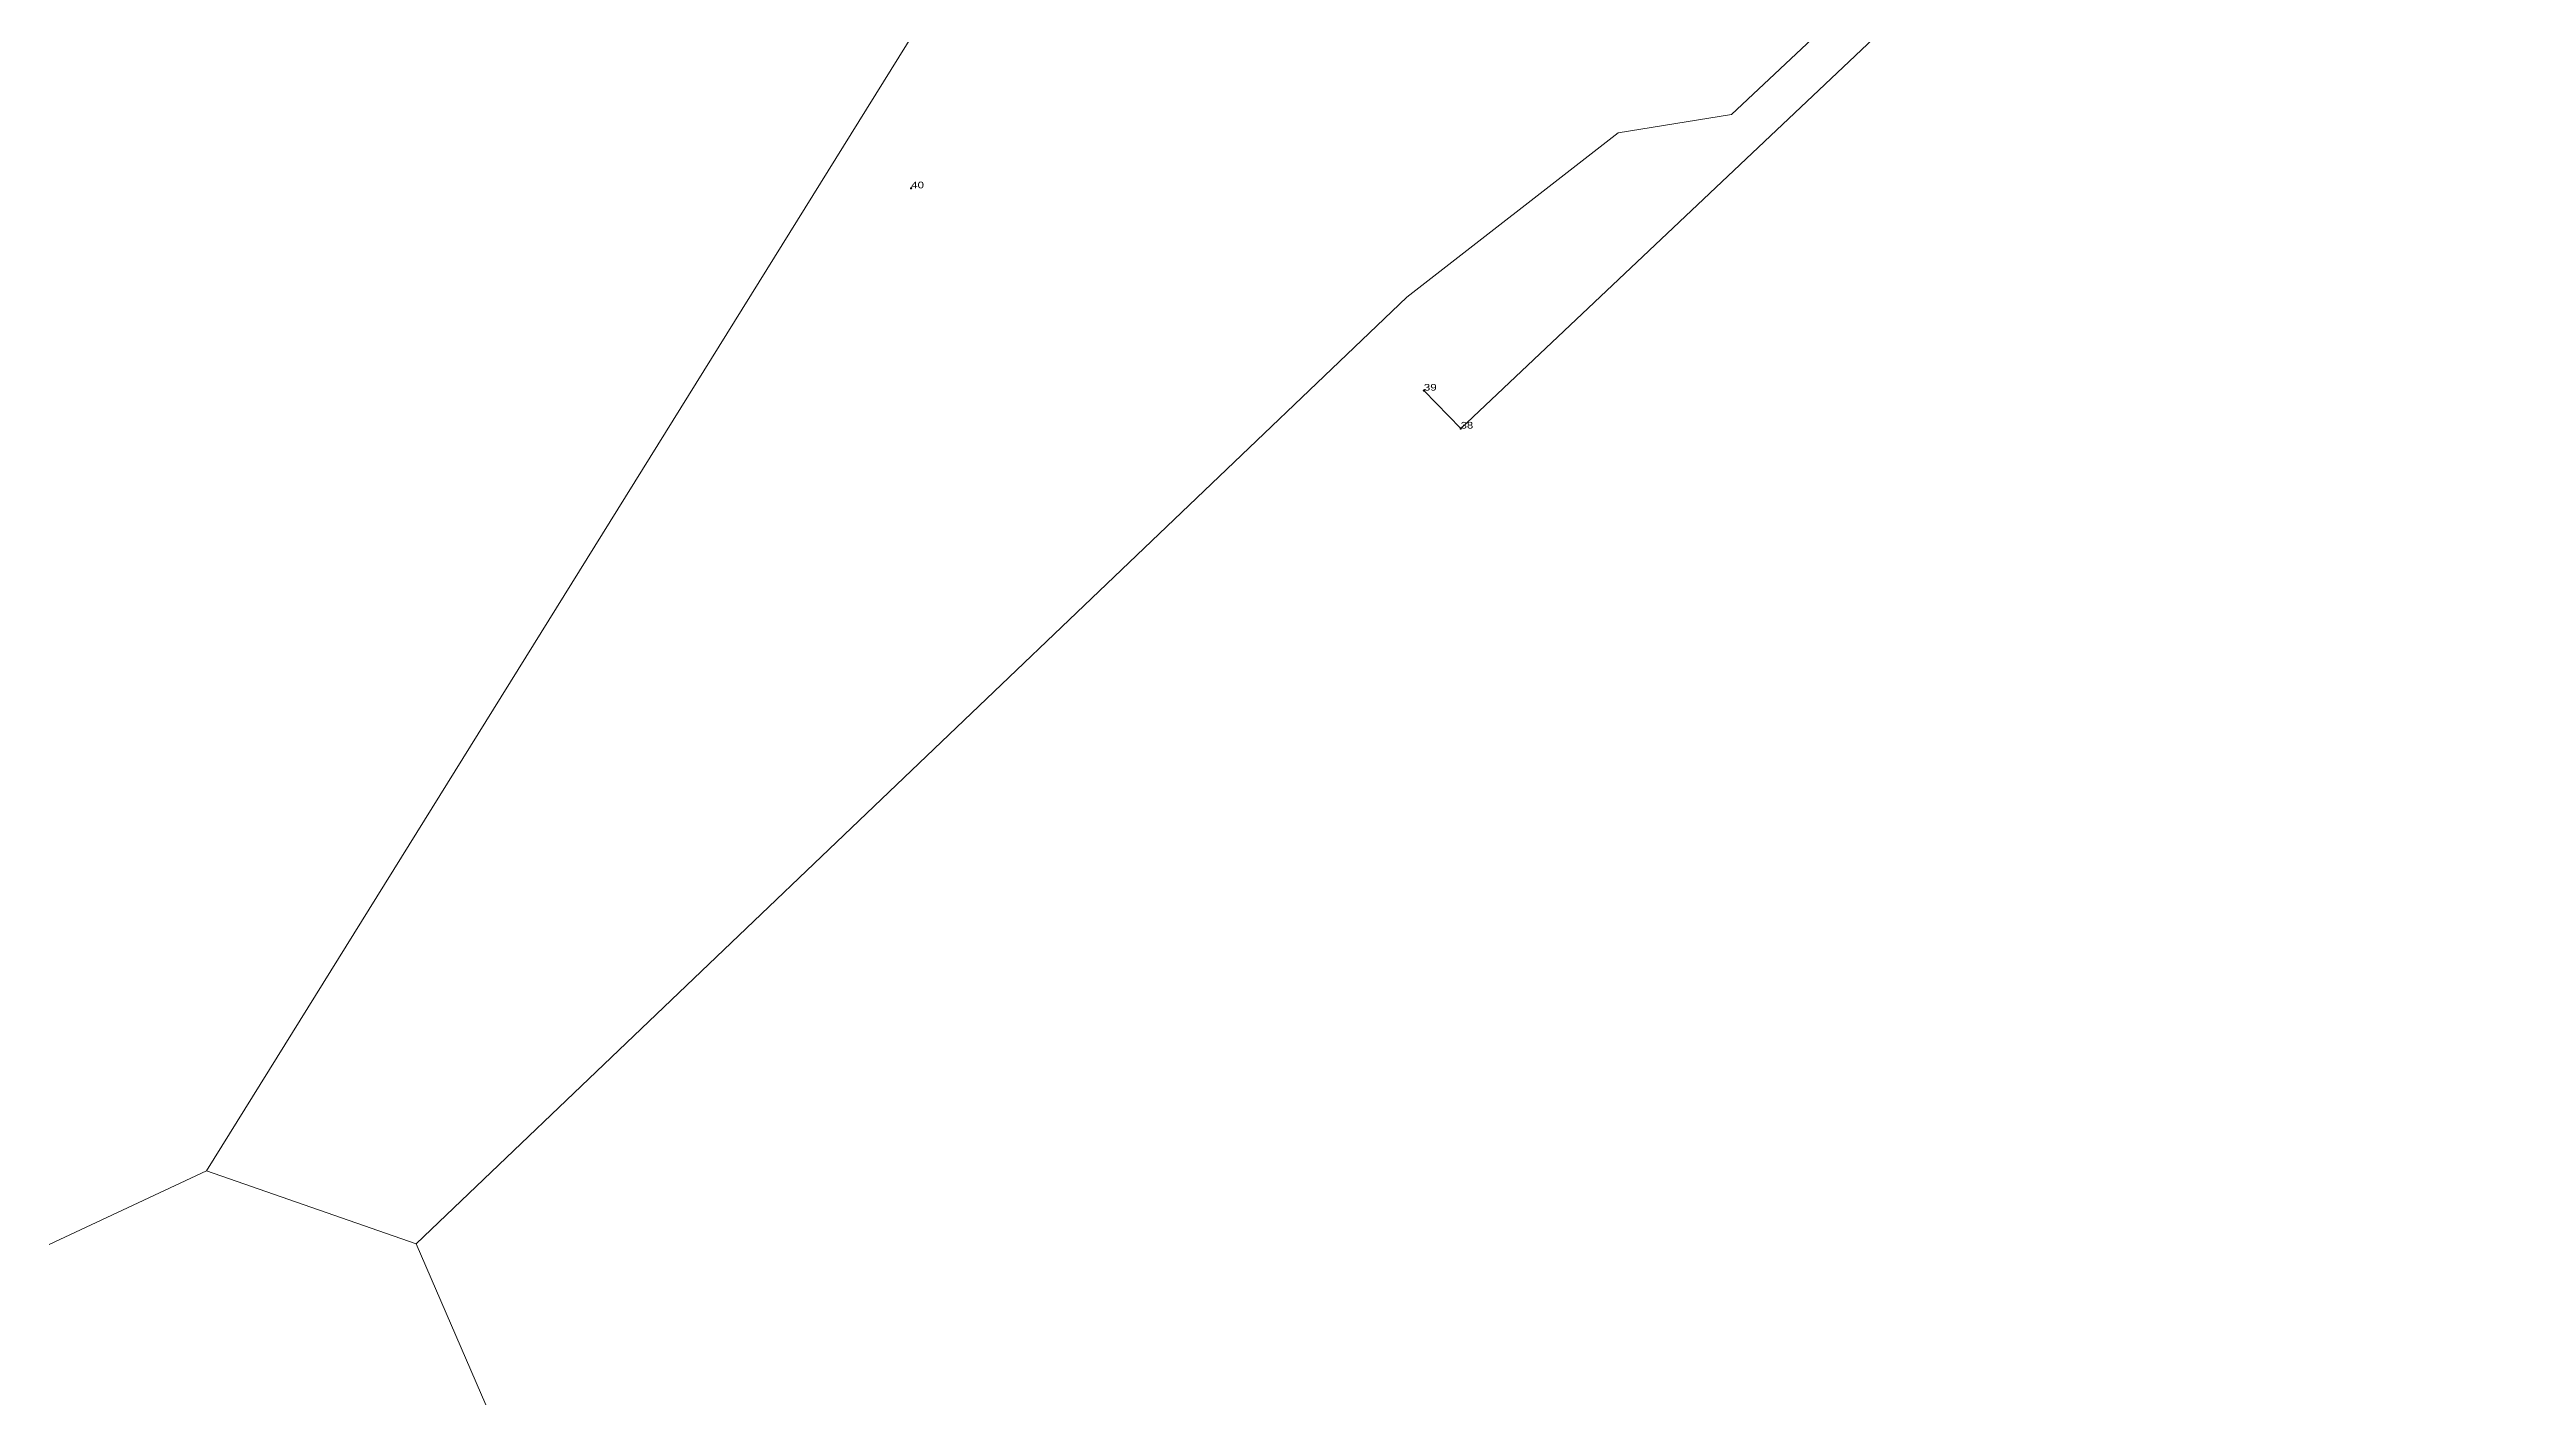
# Model space of a CAD drawing. Header units: metres. Extents: x 551388 to 551474, y 1840867 to 1840977.
# Drawn here: x 551387.9 to 551461.9, y 1840867.2 to 1840907.9 of the extents above; entities that cross this region are included whole.
import ezdxf

# ---------------------------------------------------------------- set-up
doc = ezdxf.new("R2010")
doc.units = ezdxf.units.M
doc.header["$LTSCALE"] = 0.08
doc.header["$PDMODE"] = 32
doc.header["$PDSIZE"] = 0.04
for name, color, linetype, lineweight in [('10', 7, 'Continuous', 13), ('32', 7, 'Continuous', 13), ('7', 7, 'Continuous', 13)]:
    doc.layers.add(name, color=color, linetype=linetype, lineweight=lineweight)
doc.layers.add('12', color=7, linetype='Continuous')

msp = doc.modelspace()

# ---------------------------------------------------------------- linework, layer by layer
at = {"layer": '10'}
for p, q in [((551387.92, 1840872.01), (551392.64, 1840874.22)), ((551392.64, 1840874.22), (551398.94, 1840872.03)), ((551401.03, 1840867.19), (551398.94, 1840872.03))]:
    msp.add_line(p, q, dxfattribs=at)
for points in [[(551392.64, 1840874.22), (551414.36, 1840909.17), (551406.77, 1840918.51), (551402.36, 1840922.31)], [(551438.45, 1840905.97), (551435.05, 1840905.42), (551428.7, 1840900.48), (551398.94, 1840872.03)]]:
    msp.add_lwpolyline(points, dxfattribs=at)
at = {"layer": '32'}
msp.add_line((551438.45, 1840905.97), (551461.84, 1840927.95), dxfattribs=at)
msp.add_lwpolyline([(551461.86, 1840926.37), (551430.32, 1840896.53), (551429.21, 1840897.67)], dxfattribs=at)
at = {"layer": '7'}
for p in [(551413.81, 1840903.75), (551429.21, 1840897.67), (551430.32, 1840896.53)]:
    msp.add_point(p, dxfattribs=at)

# ---------------------------------------------------------------- texts
at = {"layer": '12'}
for s, width, p in [('40', 1.3, (551413.81, 1840903.75)), ('39', 1.3, (551429.21, 1840897.67)), ('38', 1.25, (551430.32, 1840896.53))]:
    msp.add_text(s, height=0.2, dxfattribs=dict(at, width=width)).set_placement(p)

doc.saveas('drawing.dxf')
